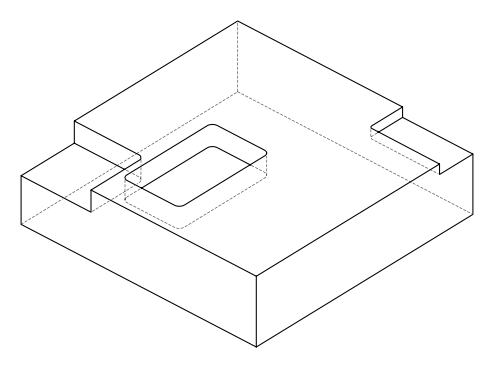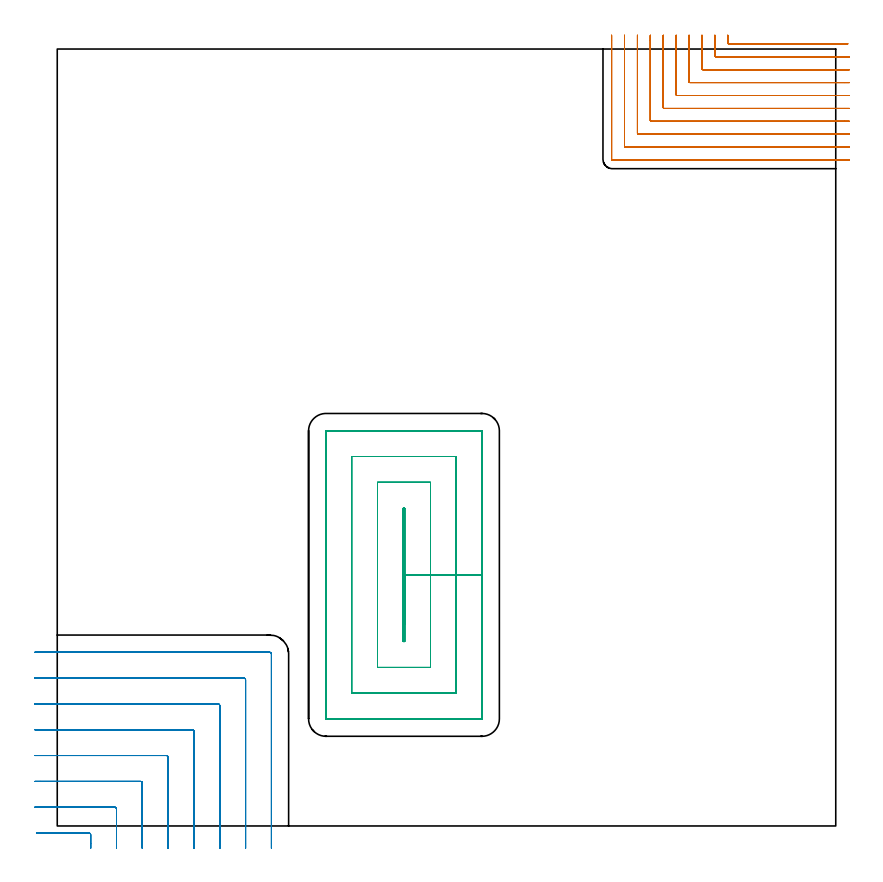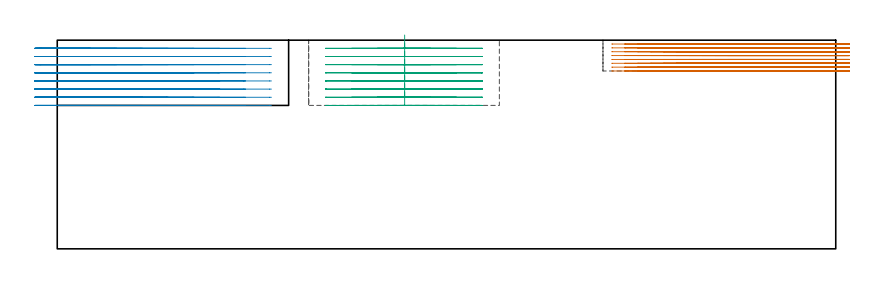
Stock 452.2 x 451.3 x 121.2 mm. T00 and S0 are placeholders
(PLAN: 3 operations, 1 tool changes, 68.8 min)
(1 MILL_CORNER_NOTCH_RECTANGULAR | CORNER_NOTCH_RECTANGULAR | NXT0201_013 | Follow Part, ap 2.5, ae 75% | 25.04 min | 168075 mm3)
(2 MILL_CORNER_NOTCH_RECTANGULAR_1 | CORNER_NOTCH_RECTANGULAR_1 | UGT0201_094 | Follow Part, ap 5, ae 75% | 20.51 min | 563948 mm3)
(3 MILL_RECTANGULAR_POCKET | POCKET_RECTANGULAR_STRAIGHT | UGT0201_094 | Follow Part, ap 5, ae 75% | 23.28 min | 784215 mm3)
(TOOL NXT0201_013 | ENDMILL 10mm | D10 FL30 Z4)
(TOOL UGT0201_094 | End mill 20 mm | D20 FL38 Z4)
(OP 1 MILL_CORNER_NOTCH_RECTANGULAR)
G17 G21 G94 G90
T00 M6
G54
G17 G0 G90 X389.5 Y459.3 S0 M3
G43 Z131.2 H0
Z118.962
G94 G1 Y456.3 F250.
Y454.794 F500.
G3 X389.994 Y454.3 R0.5
G1 X456.2
X459.2 F250.
G0 Z131.2
X382. Y459.3
Z118.962
G1 Y456.3
Y447.295 F500.
G3 X382.495 Y446.8 R0.5
G1 X457.2
X460.2 F250.
G0 Z131.2
X374.5 Y459.3
Z118.962
G1 Y456.3
Y439.795 F500.
G3 X374.995 Y439.3 R0.5
G1 X457.2
X460.2 F250.
G0 Z131.2
X367. Y459.3
Z118.962
G1 Y456.3
Y432.295 F500.
G3 X367.495 Y431.8 R0.5
G1 X457.2
X460.2 F250.
G0 Z131.2
X359.5 Y459.3
Z118.962
G1 Y456.3
Y424.795 F500.
G3 X359.996 Y424.3 R0.5
G1 X457.2
X460.2 F250.
G0 Z131.2
X352. Y459.3
Z118.962
G1 Y456.3
Y417.296 F500.
G3 X352.496 Y416.8 R0.5
G1 X457.2
X460.2 F250.
G0 Z131.2
X344.5 Y459.3
Z118.962
G1 Y456.3
Y409.796 F500.
G3 X344.996 Y409.3 R0.5
G1 X457.2
X460.2 F250.
G0 Z131.2
X337. Y459.3
Z118.962
G1 Y456.3
Y402.296 F500.
G3 X337.496 Y401.8 R0.5
G1 X457.2
X460.2 F250.
G0 Z131.2
X329.5 Y459.3
Z118.962
G1 Y456.3
Y394.796 F500.
G3 X329.996 Y394.3 R0.5
G1 X457.2
X460.2 F250.
G0 Z131.2
X322. Y459.3
Z118.962
G1 Y456.3
Y387.296 F500.
G3 X322.496 Y386.8 R0.5
G1 X457.2
X460.2 F250.
G0 Z131.2
X389.5 Y459.3
Z116.725
G1 Y456.3
Y454.794 F500.
G3 X389.994 Y454.3 R0.5
G1 X456.2
X459.2 F250.
G0 Z131.2
X382. Y459.3
Z116.725
G1 Y456.3
Y447.295 F500.
G3 X382.495 Y446.8 R0.5
G1 X457.2
X460.2 F250.
G0 Z131.2
X374.5 Y459.3
Z116.725
G1 Y456.3
Y439.795 F500.
G3 X374.995 Y439.3 R0.5
G1 X457.2
X460.2 F250.
G0 Z131.2
X367. Y459.3
Z116.725
G1 Y456.3
Y432.295 F500.
G3 X367.495 Y431.8 R0.5
G1 X457.2
X460.2 F250.
G0 Z131.2
X359.5 Y459.3
Z116.725
G1 Y456.3
Y424.795 F500.
G3 X359.996 Y424.3 R0.5
G1 X457.2
X460.2 F250.
G0 Z131.2
X352. Y459.3
Z116.725
G1 Y456.3
Y417.296 F500.
G3 X352.496 Y416.8 R0.5
G1 X457.2
X460.2 F250.
G0 Z131.2
X344.5 Y459.3
Z116.725
G1 Y456.3
Y409.796 F500.
G3 X344.996 Y409.3 R0.5
G1 X457.2
X460.2 F250.
G0 Z131.2
X337. Y459.3
Z116.725
G1 Y456.3
Y402.296 F500.
G3 X337.496 Y401.8 R0.5
G1 X457.2
X460.2 F250.
G0 Z131.2
X329.5 Y459.3
Z116.725
G1 Y456.3
Y394.796 F500.
G3 X329.996 Y394.3 R0.5
G1 X457.2
X460.2 F250.
G0 Z131.2
X322. Y459.3
Z116.725
G1 Y456.3
Y387.296 F500.
G3 X322.496 Y386.8 R0.5
G1 X457.2
X460.2 F250.
G0 Z131.2
X389.5 Y459.3
Z114.487
G1 Y456.3
Y454.794 F500.
G3 X389.994 Y454.3 R0.5
G1 X456.2
X459.2 F250.
G0 Z131.2
X382. Y459.3
Z114.487
G1 Y456.3
Y447.295 F500.
G3 X382.495 Y446.8 R0.5
G1 X457.2
X460.2 F250.
G0 Z131.2
X374.5 Y459.3
Z114.487
G1 Y456.3
Y439.795 F500.
G3 X374.995 Y439.3 R0.5
G1 X457.2
X460.2 F250.
G0 Z131.2
X367. Y459.3
Z114.487
G1 Y456.3
Y432.295 F500.
G3 X367.495 Y431.8 R0.5
G1 X457.2
X460.2 F250.
G0 Z131.2
X359.5 Y459.3
Z114.487
G1 Y456.3
Y424.795 F500.
G3 X359.996 Y424.3 R0.5
G1 X457.2
X460.2 F250.
G0 Z131.2
X352. Y459.3
Z114.487
G1 Y456.3
Y417.296 F500.
G3 X352.496 Y416.8 R0.5
G1 X457.2
X460.2 F250.
G0 Z131.2
X344.5 Y459.3
Z114.487
G1 Y456.3
Y409.796 F500.
G3 X344.996 Y409.3 R0.5
G1 X457.2
X460.2 F250.
G0 Z131.2
X337. Y459.3
Z114.487
G1 Y456.3
Y402.296 F500.
G3 X337.496 Y401.8 R0.5
G1 X457.2
X460.2 F250.
G0 Z131.2
X329.5 Y459.3
Z114.487
G1 Y456.3
Y394.796 F500.
G3 X329.996 Y394.3 R0.5
G1 X457.2
X460.2 F250.
G0 Z131.2
X322. Y459.3
Z114.487
G1 Y456.3
Y387.296 F500.
G3 X322.496 Y386.8 R0.5
G1 X457.2
X460.2 F250.
G0 Z131.2
X389.5 Y459.3
Z112.25
G1 Y456.3
Y454.794 F500.
G3 X389.994 Y454.3 R0.5
G1 X456.2
X459.2 F250.
G0 Z131.2
X382. Y459.3
Z112.25
G1 Y456.3
Y447.295 F500.
G3 X382.495 Y446.8 R0.5
G1 X457.2
X460.2 F250.
G0 Z131.2
X374.5 Y459.3
Z112.25
G1 Y456.3
Y439.795 F500.
G3 X374.995 Y439.3 R0.5
G1 X457.2
X460.2 F250.
G0 Z131.2
X367. Y459.3
Z112.25
G1 Y456.3
Y432.295 F500.
G3 X367.495 Y431.8 R0.5
G1 X457.2
X460.2 F250.
G0 Z131.2
X359.5 Y459.3
Z112.25
G1 Y456.3
Y424.795 F500.
G3 X359.996 Y424.3 R0.5
G1 X457.2
X460.2 F250.
G0 Z131.2
X352. Y459.3
Z112.25
G1 Y456.3
Y417.296 F500.
G3 X352.496 Y416.8 R0.5
G1 X457.2
X460.2 F250.
G0 Z131.2
X344.5 Y459.3
Z112.25
G1 Y456.3
Y409.796 F500.
G3 X344.996 Y409.3 R0.5
G1 X457.2
X460.2 F250.
G0 Z131.2
X337. Y459.3
Z112.25
G1 Y456.3
Y402.296 F500.
G3 X337.496 Y401.8 R0.5
G1 X457.2
X460.2 F250.
G0 Z131.2
X329.5 Y459.3
Z112.25
G1 Y456.3
Y394.796 F500.
G3 X329.996 Y394.3 R0.5
G1 X457.2
X460.2 F250.
G0 Z131.2
X322. Y459.3
Z112.25
G1 Y456.3
Y387.296 F500.
G3 X322.496 Y386.8 R0.5
G1 X457.2
X460.2 F250.
G0 Z131.2
X389.5 Y459.3
Z110.012
G1 Y456.3
Y454.794 F500.
G3 X389.994 Y454.3 R0.5
G1 X456.2
X459.2 F250.
G0 Z131.2
X382. Y459.3
Z110.012
G1 Y456.3
Y447.295 F500.
G3 X382.495 Y446.8 R0.5
G1 X457.2
X460.2 F250.
G0 Z131.2
X374.5 Y459.3
Z110.012
G1 Y456.3
Y439.795 F500.
G3 X374.995 Y439.3 R0.5
G1 X457.2
X460.2 F250.
G0 Z131.2
X367. Y459.3
Z110.012
G1 Y456.3
Y432.295 F500.
G3 X367.495 Y431.8 R0.5
G1 X457.2
X460.2 F250.
G0 Z131.2
X359.5 Y459.3
Z110.012
G1 Y456.3
Y424.795 F500.
G3 X359.996 Y424.3 R0.5
G1 X457.2
X460.2 F250.
G0 Z131.2
X352. Y459.3
Z110.012
G1 Y456.3
Y417.296 F500.
G3 X352.496 Y416.8 R0.5
G1 X457.2
X460.2 F250.
G0 Z131.2
X344.5 Y459.3
Z110.012
G1 Y456.3
Y409.796 F500.
G3 X344.996 Y409.3 R0.5
G1 X457.2
X460.2 F250.
G0 Z131.2
X337. Y459.3
Z110.012
G1 Y456.3
Y402.296 F500.
G3 X337.496 Y401.8 R0.5
G1 X457.2
X460.2 F250.
G0 Z131.2
X329.5 Y459.3
Z110.012
G1 Y456.3
Y394.796 F500.
G3 X329.996 Y394.3 R0.5
G1 X457.2
X460.2 F250.
G0 Z131.2
X322. Y459.3
Z110.012
G1 Y456.3
Y387.296 F500.
G3 X322.496 Y386.8 R0.5
G1 X457.2
X460.2 F250.
G0 Z131.2
X389.5 Y459.3
Z107.775
G1 Y456.3
Y454.794 F500.
G3 X389.994 Y454.3 R0.5
G1 X456.2
X459.2 F250.
G0 Z131.2
X382. Y459.3
Z107.775
G1 Y456.3
Y447.295 F500.
G3 X382.495 Y446.8 R0.5
G1 X457.2
X460.2 F250.
G0 Z131.2
X374.5 Y459.3
Z107.775
G1 Y456.3
Y439.795 F500.
G3 X374.995 Y439.3 R0.5
G1 X457.2
X460.2 F250.
G0 Z131.2
X367. Y459.3
Z107.775
G1 Y456.3
Y432.295 F500.
G3 X367.495 Y431.8 R0.5
G1 X457.2
X460.2 F250.
G0 Z131.2
X359.5 Y459.3
Z107.775
G1 Y456.3
Y424.795 F500.
G3 X359.996 Y424.3 R0.5
G1 X457.2
X460.2 F250.
G0 Z131.2
X352. Y459.3
Z107.775
G1 Y456.3
Y417.296 F500.
G3 X352.496 Y416.8 R0.5
G1 X457.2
X460.2 F250.
G0 Z131.2
X344.5 Y459.3
Z107.775
G1 Y456.3
Y409.796 F500.
G3 X344.996 Y409.3 R0.5
G1 X457.2
X460.2 F250.
G0 Z131.2
X337. Y459.3
Z107.775
G1 Y456.3
Y402.296 F500.
G3 X337.496 Y401.8 R0.5
G1 X457.2
X460.2 F250.
G0 Z131.2
X329.5 Y459.3
Z107.775
G1 Y456.3
Y394.796 F500.
G3 X329.996 Y394.3 R0.5
G1 X457.2
X460.2 F250.
G0 Z131.2
X322. Y459.3
Z107.775
G1 Y456.3
Y387.296 F500.
G3 X322.496 Y386.8 R0.5
G1 X457.2
X460.2 F250.
G0 Z131.2
X389.5 Y459.3
Z105.537
G1 Y456.3
Y454.794 F500.
G3 X389.994 Y454.3 R0.5
G1 X456.2
X459.2 F250.
G0 Z131.2
X382. Y459.3
Z105.537
G1 Y456.3
Y447.295 F500.
G3 X382.495 Y446.8 R0.5
G1 X457.2
X460.2 F250.
G0 Z131.2
X374.5 Y459.3
Z105.537
G1 Y456.3
Y439.795 F500.
G3 X374.995 Y439.3 R0.5
G1 X457.2
X460.2 F250.
G0 Z131.2
X367. Y459.3
Z105.537
G1 Y456.3
Y432.295 F500.
G3 X367.495 Y431.8 R0.5
G1 X457.2
X460.2 F250.
G0 Z131.2
X359.5 Y459.3
Z105.537
G1 Y456.3
Y424.795 F500.
G3 X359.996 Y424.3 R0.5
G1 X457.2
X460.2 F250.
G0 Z131.2
X352. Y459.3
Z105.537
G1 Y456.3
Y417.296 F500.
G3 X352.496 Y416.8 R0.5
G1 X457.2
X460.2 F250.
G0 Z131.2
X344.5 Y459.3
Z105.537
G1 Y456.3
Y409.796 F500.
G3 X344.996 Y409.3 R0.5
G1 X457.2
X460.2 F250.
G0 Z131.2
X337. Y459.3
Z105.537
G1 Y456.3
Y402.296 F500.
G3 X337.496 Y401.8 R0.5
G1 X457.2
X460.2 F250.
G0 Z131.2
X329.5 Y459.3
Z105.537
G1 Y456.3
Y394.796 F500.
G3 X329.996 Y394.3 R0.5
G1 X457.2
X460.2 F250.
G0 Z131.2
X322. Y459.3
Z105.537
G1 Y456.3
Y387.296 F500.
G3 X322.496 Y386.8 R0.5
G1 X457.2
X460.2 F250.
G0 Z131.2
X389.5 Y459.3
Z103.3
G1 Y456.3
Y454.794 F500.
G3 X389.994 Y454.3 R0.5
G1 X456.2
X459.2 F250.
G0 Z131.2
X382. Y459.3
Z103.3
G1 Y456.3
Y447.295 F500.
G3 X382.495 Y446.8 R0.5
G1 X457.2
X460.2 F250.
G0 Z131.2
X374.5 Y459.3
Z103.3
G1 Y456.3
Y439.795 F500.
G3 X374.995 Y439.3 R0.5
G1 X457.2
X460.2 F250.
G0 Z131.2
X367. Y459.3
Z103.3
G1 Y456.3
Y432.295 F500.
G3 X367.495 Y431.8 R0.5
G1 X457.2
X460.2 F250.
G0 Z131.2
X359.5 Y459.3
Z103.3
G1 Y456.3
Y424.795 F500.
G3 X359.996 Y424.3 R0.5
G1 X457.2
X460.2 F250.
G0 Z131.2
X352. Y459.3
Z103.3
G1 Y456.3
Y417.296 F500.
G3 X352.496 Y416.8 R0.5
G1 X457.2
X460.2 F250.
G0 Z131.2
X344.5 Y459.3
Z103.3
G1 Y456.3
Y409.796 F500.
G3 X344.996 Y409.3 R0.5
G1 X457.2
X460.2 F250.
G0 Z131.2
X337. Y459.3
Z103.3
G1 Y456.3
Y402.296 F500.
G3 X337.496 Y401.8 R0.5
G1 X457.2
X460.2 F250.
G0 Z131.2
X329.5 Y459.3
Z103.3
G1 Y456.3
Y394.796 F500.
G3 X329.996 Y394.3 R0.5
G1 X457.2
X460.2 F250.
G0 Z131.2
X322. Y459.3
Z103.3
G1 Y456.3
Y387.296 F500.
G3 X322.496 Y386.8 R0.5
G1 X457.2
X460.2 F250.
G0 Z131.2
M5
M2
(OP 2 MILL_CORNER_NOTCH_RECTANGULAR_1)
G17 G21 G94 G90
T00 M6
G54
G17 G0 G90 X19.4 Y-13. S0 M3
G43 Z131.2 H0
Z116.462
G94 G1 Y-10. F250.
Y-5.092 F500.
G3 X18.408 Y-4.1 R1.
G1 X-9.121
X-12.121 F250.
G0 Z131.2
X34.4 Y-13.
Z116.462
G1 Y-10.
Y9.907 F500.
G3 X33.407 Y10.9 R1.
G1 X-10.
X-13. F250.
G0 Z131.2
X49.4 Y-13.
Z116.462
G1 Y-10.
Y24.907 F500.
G3 X48.407 Y25.9 R1.
G1 X-10.
X-13. F250.
G0 Z131.2
X64.4 Y-13.
Z116.462
G1 Y-10.
Y39.906 F500.
G3 X63.406 Y40.9 R1.
G1 X-10.
X-13. F250.
G0 Z131.2
X79.4 Y-13.
Z116.462
G1 Y-10.
Y54.906 F500.
G3 X78.406 Y55.9 R1.
G1 X-10.
X-13. F250.
G0 Z131.2
X94.4 Y-13.
Z116.462
G1 Y-10.
Y69.906 F500.
G3 X93.406 Y70.9 R1.
G1 X-10.
X-13. F250.
G0 Z131.2
X109.4 Y-13.
Z116.462
G1 Y-10.
Y84.905 F500.
G3 X108.405 Y85.9 R1.
G1 X-10.
X-13. F250.
G0 Z131.2
X124.4 Y-13.
Z116.462
G1 Y-10.
Y99.905 F500.
G3 X123.405 Y100.9 R1.
G1 X-10.
X-13. F250.
G0 Z131.2
X19.4 Y-13.
Z111.725
G1 Y-10.
Y-5.092 F500.
G3 X18.408 Y-4.1 R1.
G1 X-9.121
X-12.121 F250.
G0 Z131.2
X34.4 Y-13.
Z111.725
G1 Y-10.
Y9.907 F500.
G3 X33.407 Y10.9 R1.
G1 X-10.
X-13. F250.
G0 Z131.2
X49.4 Y-13.
Z111.725
G1 Y-10.
Y24.907 F500.
G3 X48.407 Y25.9 R1.
G1 X-10.
X-13. F250.
G0 Z131.2
X64.4 Y-13.
Z111.725
G1 Y-10.
Y39.906 F500.
G3 X63.406 Y40.9 R1.
G1 X-10.
X-13. F250.
G0 Z131.2
X79.4 Y-13.
Z111.725
G1 Y-10.
Y54.906 F500.
G3 X78.406 Y55.9 R1.
G1 X-10.
X-13. F250.
G0 Z131.2
X94.4 Y-13.
Z111.725
G1 Y-10.
Y69.906 F500.
G3 X93.406 Y70.9 R1.
G1 X-10.
X-13. F250.
G0 Z131.2
X109.4 Y-13.
Z111.725
G1 Y-10.
Y84.905 F500.
G3 X108.405 Y85.9 R1.
G1 X-10.
X-13. F250.
G0 Z131.2
X124.4 Y-13.
Z111.725
G1 Y-10.
Y99.905 F500.
G3 X123.405 Y100.9 R1.
G1 X-10.
X-13. F250.
G0 Z131.2
X19.4 Y-13.
Z106.987
G1 Y-10.
Y-5.092 F500.
G3 X18.408 Y-4.1 R1.
G1 X-9.121
X-12.121 F250.
G0 Z131.2
X34.4 Y-13.
Z106.987
G1 Y-10.
Y9.907 F500.
G3 X33.407 Y10.9 R1.
G1 X-10.
X-13. F250.
G0 Z131.2
X49.4 Y-13.
Z106.987
G1 Y-10.
Y24.907 F500.
G3 X48.407 Y25.9 R1.
G1 X-10.
X-13. F250.
G0 Z131.2
X64.4 Y-13.
Z106.987
G1 Y-10.
Y39.906 F500.
G3 X63.406 Y40.9 R1.
G1 X-10.
X-13. F250.
G0 Z131.2
X79.4 Y-13.
Z106.987
G1 Y-10.
Y54.906 F500.
G3 X78.406 Y55.9 R1.
G1 X-10.
X-13. F250.
G0 Z131.2
X94.4 Y-13.
Z106.987
G1 Y-10.
Y69.906 F500.
G3 X93.406 Y70.9 R1.
G1 X-10.
X-13. F250.
G0 Z131.2
X109.4 Y-13.
Z106.987
G1 Y-10.
Y84.905 F500.
G3 X108.405 Y85.9 R1.
G1 X-10.
X-13. F250.
G0 Z131.2
X124.4 Y-13.
Z106.987
G1 Y-10.
Y99.905 F500.
G3 X123.405 Y100.9 R1.
G1 X-10.
X-13. F250.
G0 Z131.2
X19.4 Y-13.
Z102.25
G1 Y-10.
Y-5.092 F500.
G3 X18.408 Y-4.1 R1.
G1 X-9.121
X-12.121 F250.
G0 Z131.2
X34.4 Y-13.
Z102.25
G1 Y-10.
Y9.907 F500.
G3 X33.407 Y10.9 R1.
G1 X-10.
X-13. F250.
G0 Z131.2
X49.4 Y-13.
Z102.25
G1 Y-10.
Y24.907 F500.
G3 X48.407 Y25.9 R1.
G1 X-10.
X-13. F250.
G0 Z131.2
X64.4 Y-13.
Z102.25
G1 Y-10.
Y39.906 F500.
G3 X63.406 Y40.9 R1.
G1 X-10.
X-13. F250.
G0 Z131.2
X79.4 Y-13.
Z102.25
G1 Y-10.
Y54.906 F500.
G3 X78.406 Y55.9 R1.
G1 X-10.
X-13. F250.
G0 Z131.2
X94.4 Y-13.
Z102.25
G1 Y-10.
Y69.906 F500.
G3 X93.406 Y70.9 R1.
G1 X-10.
X-13. F250.
G0 Z131.2
X109.4 Y-13.
Z102.25
G1 Y-10.
Y84.905 F500.
G3 X108.405 Y85.9 R1.
G1 X-10.
X-13. F250.
G0 Z131.2
X124.4 Y-13.
Z102.25
G1 Y-10.
Y99.905 F500.
G3 X123.405 Y100.9 R1.
G1 X-10.
X-13. F250.
G0 Z131.2
X19.4 Y-13.
Z97.512
G1 Y-10.
Y-5.092 F500.
G3 X18.408 Y-4.1 R1.
G1 X-9.121
X-12.121 F250.
G0 Z131.2
X34.4 Y-13.
Z97.512
G1 Y-10.
Y9.907 F500.
G3 X33.407 Y10.9 R1.
G1 X-10.
X-13. F250.
G0 Z131.2
X49.4 Y-13.
Z97.512
G1 Y-10.
Y24.907 F500.
G3 X48.407 Y25.9 R1.
G1 X-10.
X-13. F250.
G0 Z131.2
X64.4 Y-13.
Z97.512
G1 Y-10.
Y39.906 F500.
G3 X63.406 Y40.9 R1.
G1 X-10.
X-13. F250.
G0 Z131.2
X79.4 Y-13.
Z97.512
G1 Y-10.
Y54.906 F500.
G3 X78.406 Y55.9 R1.
G1 X-10.
X-13. F250.
G0 Z131.2
X94.4 Y-13.
Z97.512
G1 Y-10.
Y69.906 F500.
G3 X93.406 Y70.9 R1.
G1 X-10.
X-13. F250.
G0 Z131.2
X109.4 Y-13.
Z97.512
G1 Y-10.
Y84.905 F500.
G3 X108.405 Y85.9 R1.
G1 X-10.
X-13. F250.
G0 Z131.2
X124.4 Y-13.
Z97.512
G1 Y-10.
Y99.905 F500.
G3 X123.405 Y100.9 R1.
G1 X-10.
X-13. F250.
G0 Z131.2
X19.4 Y-13.
Z92.775
G1 Y-10.
Y-5.092 F500.
G3 X18.408 Y-4.1 R1.
G1 X-9.121
X-12.121 F250.
G0 Z131.2
X34.4 Y-13.
Z92.775
G1 Y-10.
Y9.907 F500.
G3 X33.407 Y10.9 R1.
G1 X-10.
X-13. F250.
G0 Z131.2
X49.4 Y-13.
Z92.775
G1 Y-10.
Y24.907 F500.
G3 X48.407 Y25.9 R1.
G1 X-10.
X-13. F250.
G0 Z131.2
X64.4 Y-13.
Z92.775
G1 Y-10.
Y39.906 F500.
G3 X63.406 Y40.9 R1.
G1 X-10.
X-13. F250.
G0 Z131.2
X79.4 Y-13.
Z92.775
G1 Y-10.
Y54.906 F500.
G3 X78.406 Y55.9 R1.
G1 X-10.
X-13. F250.
G0 Z131.2
X94.4 Y-13.
Z92.775
G1 Y-10.
Y69.906 F500.
G3 X93.406 Y70.9 R1.
G1 X-10.
X-13. F250.
G0 Z131.2
X109.4 Y-13.
Z92.775
G1 Y-10.
Y84.905 F500.
G3 X108.405 Y85.9 R1.
G1 X-10.
X-13. F250.
G0 Z131.2
X124.4 Y-13.
Z92.775
G1 Y-10.
Y99.905 F500.
G3 X123.405 Y100.9 R1.
G1 X-10.
X-13. F250.
G0 Z131.2
X19.4 Y-13.
Z88.037
G1 Y-10.
Y-5.092 F500.
G3 X18.408 Y-4.1 R1.
G1 X-9.121
X-12.121 F250.
G0 Z131.2
X34.4 Y-13.
Z88.037
G1 Y-10.
Y9.907 F500.
G3 X33.407 Y10.9 R1.
G1 X-10.
X-13. F250.
G0 Z131.2
X49.4 Y-13.
Z88.037
G1 Y-10.
Y24.907 F500.
G3 X48.407 Y25.9 R1.
G1 X-10.
X-13. F250.
G0 Z131.2
X64.4 Y-13.
Z88.037
G1 Y-10.
Y39.906 F500.
G3 X63.406 Y40.9 R1.
G1 X-10.
X-13. F250.
G0 Z131.2
X79.4 Y-13.
Z88.037
G1 Y-10.
Y54.906 F500.
G3 X78.406 Y55.9 R1.
G1 X-10.
X-13. F250.
G0 Z131.2
X94.4 Y-13.
Z88.037
G1 Y-10.
Y69.906 F500.
G3 X93.406 Y70.9 R1.
G1 X-10.
X-13. F250.
G0 Z131.2
X109.4 Y-13.
Z88.037
G1 Y-10.
Y84.905 F500.
G3 X108.405 Y85.9 R1.
G1 X-10.
X-13. F250.
G0 Z131.2
X124.4 Y-13.
Z88.037
G1 Y-10.
Y99.905 F500.
G3 X123.405 Y100.9 R1.
G1 X-10.
X-13. F250.
G0 Z131.2
X19.4 Y-13.
Z83.3
G1 Y-10.
Y-5.092 F500.
G3 X18.408 Y-4.1 R1.
G1 X-9.121
X-12.121 F250.
G0 Z131.2
X34.4 Y-13.
Z83.3
G1 Y-10.
Y9.907 F500.
G3 X33.407 Y10.9 R1.
G1 X-10.
X-13. F250.
G0 Z131.2
X49.4 Y-13.
Z83.3
G1 Y-10.
Y24.907 F500.
G3 X48.407 Y25.9 R1.
G1 X-10.
X-13. F250.
G0 Z131.2
X64.4 Y-13.
Z83.3
G1 Y-10.
Y39.906 F500.
G3 X63.406 Y40.9 R1.
G1 X-10.
X-13. F250.
G0 Z131.2
X79.4 Y-13.
Z83.3
G1 Y-10.
Y54.906 F500.
G3 X78.406 Y55.9 R1.
G1 X-10.
X-13. F250.
G0 Z131.2
X94.4 Y-13.
Z83.3
G1 Y-10.
Y69.906 F500.
G3 X93.406 Y70.9 R1.
G1 X-10.
X-13. F250.
G0 Z131.2
X109.4 Y-13.
Z83.3
G1 Y-10.
Y84.905 F500.
G3 X108.405 Y85.9 R1.
G1 X-10.
X-13. F250.
G0 Z131.2
X124.4 Y-13.
Z83.3
G1 Y-10.
Y99.905 F500.
G3 X123.405 Y100.9 R1.
G1 X-10.
X-13. F250.
G0 Z131.2
M5
M2
(OP 3 MILL_RECTANGULAR_POCKET)
G17 G21 G94 G90
T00 M6
G54
G17 G0 G90 X201.8 Y116.973 S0 M3
G43 Z131.2 H0
Z124.2
G94 G1 Y145.85 Z116.462 F250.
Y184.6 F500.
X201.
Y107.1
X201.8
Y145.85
X216.8
Y199.6
X186.
Y92.1
X216.8
Y145.85
X231.8
Y214.6
X171.
Y77.1
X231.8
Y145.85
X246.8
Y229.5
X246.795 Y229.555
X246.755 Y229.595
X246.7 Y229.6
X156.1
X156.045 Y229.595
X156.005 Y229.555
X156. Y229.5
Y62.2
X156.005 Y62.145
X156.045 Y62.105
X156.1 Y62.1
X246.7
X246.755 Y62.105
X246.795 Y62.145
X246.8 Y62.2
Y145.85
Y146.85
G0 X201.8 Y116.973 Z119.462
G1 Y145.85 Z111.725 F250.
Y184.6 F500.
X201.
Y107.1
X201.8
Y145.85
X216.8
Y199.6
X186.
Y92.1
X216.8
Y145.85
X231.8
Y214.6
X171.
Y77.1
X231.8
Y145.85
X246.8
Y229.5
X246.795 Y229.555
X246.755 Y229.595
X246.7 Y229.6
X156.1
X156.045 Y229.595
X156.005 Y229.555
X156. Y229.5
Y62.2
X156.005 Y62.145
X156.045 Y62.105
X156.1 Y62.1
X246.7
X246.755 Y62.105
X246.795 Y62.145
X246.8 Y62.2
Y145.85
Y146.85
G0 X201.8 Y116.973 Z114.725
G1 Y145.85 Z106.987 F250.
Y184.6 F500.
X201.
Y107.1
X201.8
Y145.85
X216.8
Y199.6
X186.
Y92.1
X216.8
Y145.85
X231.8
Y214.6
X171.
Y77.1
X231.8
Y145.85
X246.8
Y229.5
X246.795 Y229.555
X246.755 Y229.595
X246.7 Y229.6
X156.1
X156.045 Y229.595
X156.005 Y229.555
X156. Y229.5
Y62.2
X156.005 Y62.145
X156.045 Y62.105
X156.1 Y62.1
X246.7
X246.755 Y62.105
X246.795 Y62.145
X246.8 Y62.2
Y145.85
Y146.85
G0 X201.8 Y116.973 Z109.987
G1 Y145.85 Z102.25 F250.
Y184.6 F500.
X201.
Y107.1
X201.8
Y145.85
X216.8
Y199.6
X186.
Y92.1
X216.8
Y145.85
X231.8
Y214.6
X171.
Y77.1
X231.8
Y145.85
X246.8
Y229.5
X246.795 Y229.555
X246.755 Y229.595
X246.7 Y229.6
X156.1
X156.045 Y229.595
X156.005 Y229.555
X156. Y229.5
Y62.2
X156.005 Y62.145
X156.045 Y62.105
X156.1 Y62.1
X246.7
X246.755 Y62.105
X246.795 Y62.145
X246.8 Y62.2
Y145.85
Y146.85
G0 X201.8 Y116.973 Z105.25
G1 Y145.85 Z97.512 F250.
Y184.6 F500.
X201.
Y107.1
X201.8
Y145.85
X216.8
Y199.6
X186.
Y92.1
X216.8
Y145.85
X231.8
Y214.6
X171.
Y77.1
X231.8
Y145.85
X246.8
Y229.5
X246.795 Y229.555
X246.755 Y229.595
X246.7 Y229.6
X156.1
X156.045 Y229.595
X156.005 Y229.555
X156. Y229.5
Y62.2
X156.005 Y62.145
X156.045 Y62.105
X156.1 Y62.1
X246.7
X246.755 Y62.105
X246.795 Y62.145
X246.8 Y62.2
Y145.85
Y146.85
G0 X201.8 Y116.973 Z100.512
G1 Y145.85 Z92.775 F250.
Y184.6 F500.
X201.
Y107.1
X201.8
Y145.85
X216.8
Y199.6
X186.
Y92.1
X216.8
Y145.85
X231.8
Y214.6
X171.
Y77.1
X231.8
Y145.85
X246.8
Y229.5
X246.795 Y229.555
X246.755 Y229.595
X246.7 Y229.6
X156.1
X156.045 Y229.595
X156.005 Y229.555
X156. Y229.5
Y62.2
X156.005 Y62.145
X156.045 Y62.105
X156.1 Y62.1
X246.7
X246.755 Y62.105
X246.795 Y62.145
X246.8 Y62.2
Y145.85
Y146.85
G0 X201.8 Y116.973 Z95.775
G1 Y145.85 Z88.037 F250.
Y184.6 F500.
X201.
Y107.1
X201.8
Y145.85
X216.8
Y199.6
X186.
Y92.1
X216.8
Y145.85
X231.8
Y214.6
X171.
Y77.1
X231.8
Y145.85
X246.8
Y229.5
X246.795 Y229.555
X246.755 Y229.595
X246.7 Y229.6
X156.1
X156.045 Y229.595
X156.005 Y229.555
X156. Y229.5
Y62.2
X156.005 Y62.145
X156.045 Y62.105
X156.1 Y62.1
X246.7
X246.755 Y62.105
X246.795 Y62.145
X246.8 Y62.2
Y145.85
Y146.85
G0 X201.8 Y116.973 Z91.037
G1 Y145.85 Z83.3 F250.
Y184.6 F500.
X201.
Y107.1
X201.8
Y145.85
X216.8
Y199.6
X186.
Y92.1
X216.8
Y145.85
X231.8
Y214.6
X171.
Y77.1
X231.8
Y145.85
X246.8
Y229.5
X246.795 Y229.555
X246.755 Y229.595
X246.7 Y229.6
X156.1
X156.045 Y229.595
X156.005 Y229.555
X156. Y229.5
Y62.2
X156.005 Y62.145
X156.045 Y62.105
X156.1 Y62.1
X246.7
X246.755 Y62.105
X246.795 Y62.145
X246.8 Y62.2
Y145.85
Y146.85
G0 Z131.2
M5
M2
